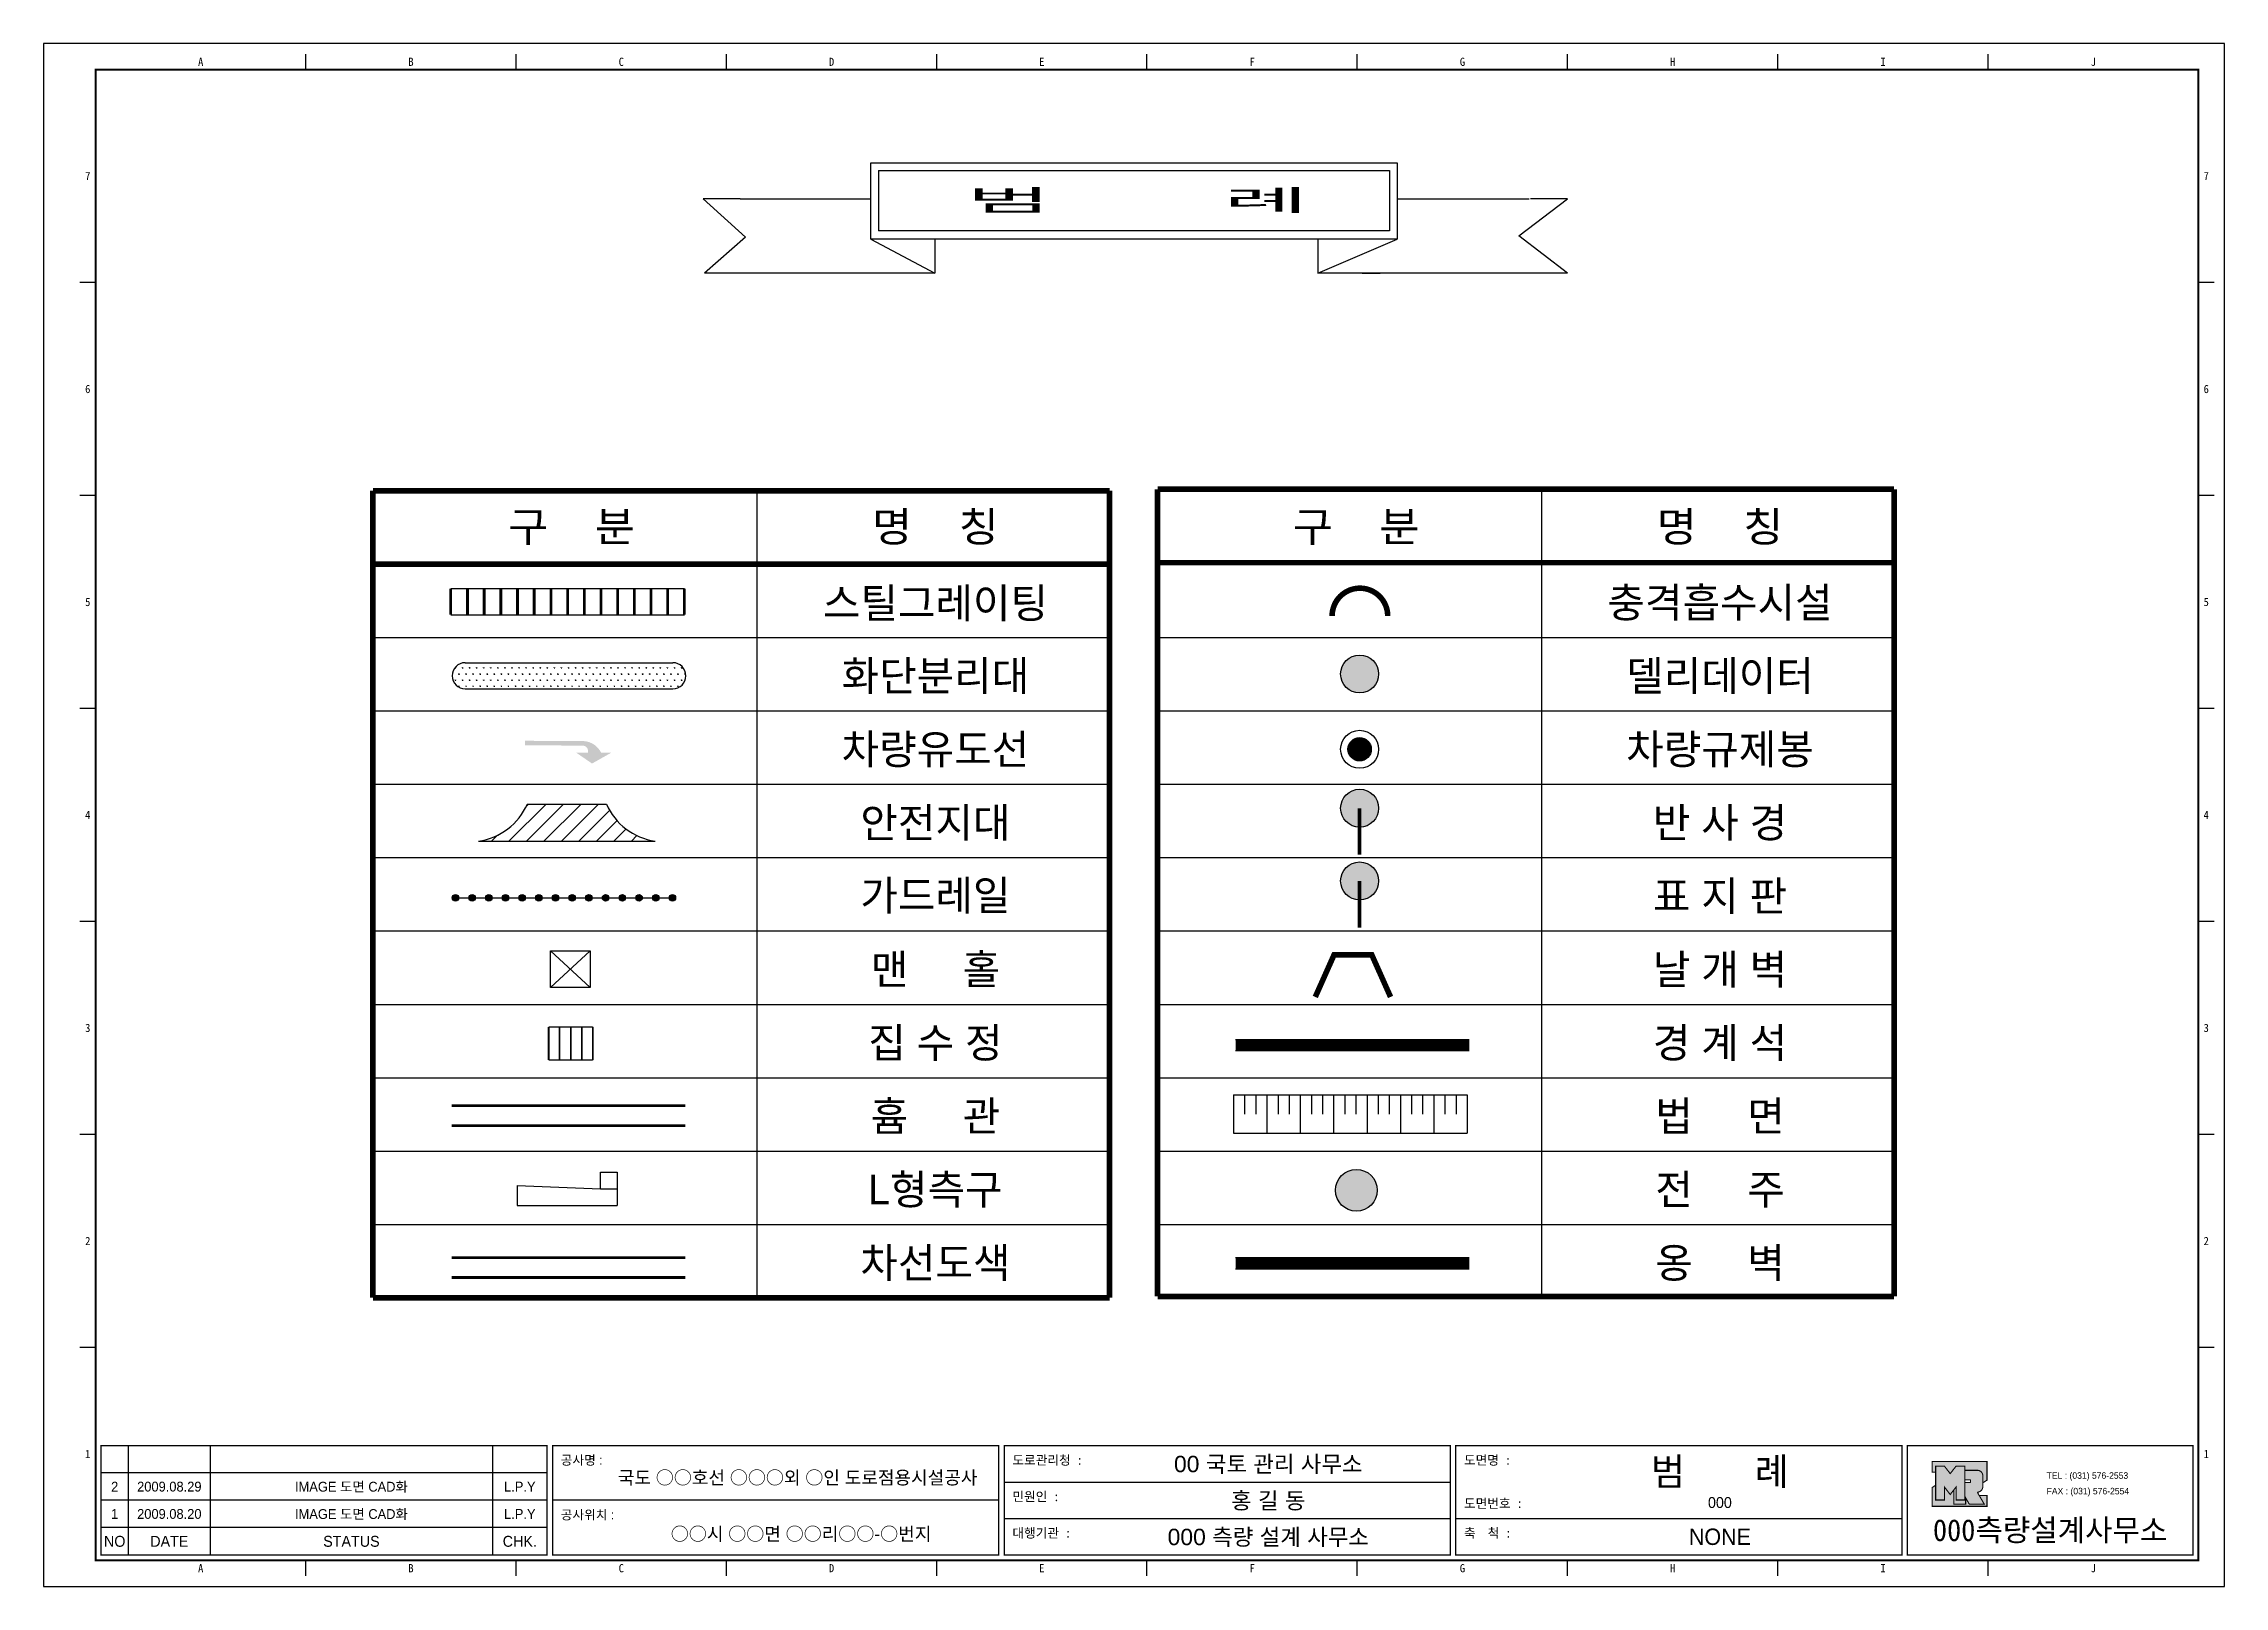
# Model space of a CAD drawing. Header units: millimetres. Extents: x -130 to 262, y -82 to 195.
import ezdxf
from ezdxf.enums import TextEntityAlignment as Align

# ---------------------------------------------------------------- set-up
doc = ezdxf.new("R2010")
doc.units = ezdxf.units.MM
doc.linetypes.add('CENTER', pattern=[50.8, 31.75, -6.35, 6.35, -6.35])
doc.linetypes.add('HIDDEN', pattern=[9.525, 6.35, -3.175])
for name, color, linetype in [('CC-GSTR-0004', 4, 'Continuous'), ('CM-LANE-0030', 30, 'Continuous'), ('CZ-LIN1-0007', 7, 'Continuous'), ('CZ-LINE-0001', 7, 'Continuous'), ('CZ-TEXT-BOX0', 7, 'Continuous'), ('TITLE', 7, 'Continuous')]:
    doc.layers.add(name, color=color, linetype=linetype)
doc.styles.add('견고딕', font='arial.ttf')
doc.styles.add('돋움', font='')
doc.styles.add('돋음체', font='')
doc.styles.get('돋움').set_extended_font_data('Dotum')
doc.styles.get('돋음체').set_extended_font_data('DotumChe')

msp = doc.modelspace()

# ---------------------------------------------------------------- hatches: boundary and pattern name
at = {"layer": 'CM-LANE-0030'}
h = msp.add_hatch(dxfattribs=at)
h.set_pattern_fill('ANSI31', color=256, scale=0.7, style=0)
h.set_pattern_definition([(45, (521.4537, -72.035), (-1.571545, 1.571545), [])])
h.paths.add_polyline_path([(-19.81, 51.91, -0.256466), (-28.57, 58.59), (-42.78, 58.59, -0.256466), (-51.53, 51.91)])
at = {"layer": 'CZ-LIN1-0007'}
msp.add_hatch(color=256, dxfattribs=at).paths.add_polyline_path([(-32.61, 69.89, -0.267976), (-29.52, 67.83), (-27.63, 67.84), (-31.15, 65.86), (-33.98, 67.81), (-31.9, 67.82, 0.504994), (-32.83, 69.08), (-43.22, 69.14), (-43.21, 69.95)])
at = {"layer": 'CZ-LINE-0001'}
h = msp.add_hatch(dxfattribs=at)
h.set_pattern_fill('SWAMP', color=3, scale=0.05, style=0)
h.set_pattern_definition([(0, (521.4537, -72.035), (0.635, 1.09985), [0.15875, -1.11125]), (90, (521.53304, -72.03505), (-0.635, 1.09985), [0.079375, -2.12033]), (90, (521.5529, -72.03505), (-0.635, 1.09985), [0.0635, -2.136205]), (90, (521.5132, -72.03505), (-0.635, 1.09985), [0.0635, -2.136205]), (60, (521.5727, -72.035), (-0.634998, 1.0998511), [0.0508, -1.2192]), (120, (521.4934, -72.035), (-1.269998, 1.1e-06), [0.0508, -1.2192])])
h.paths.add_polyline_path([(-16.63, 79.29, 1), (-16.63, 83.98), (-53.93, 83.98, 1), (-53.93, 79.29)])
for color, points in [(6, [(110.24, 81.95, 1), (103.41, 81.95, 1)]), (6, [(104.72, 68.42, 1), (108.93, 68.42, 1)]), (6, [(110.24, 57.83, 1), (103.41, 57.83, 1)]), (1, [(110.24, 44.76, 1), (103.41, 44.76, 1)]), (4, [(-56.28, 41.73, 1), (-55.11, 41.73, 1)]), (4, [(-53.28, 41.73, 1), (-52.11, 41.73, 1)]), (4, [(-50.28, 41.73, 1), (-49.11, 41.73, 1)]), (4, [(-47.28, 41.73, 1), (-46.11, 41.73, 1)]), (4, [(-44.28, 41.73, 1), (-43.11, 41.73, 1)]), (4, [(-41.28, 41.73, 1), (-40.11, 41.73, 1)]), (4, [(-38.28, 41.73, 1), (-37.11, 41.73, 1)]), (4, [(-35.28, 41.73, 1), (-34.11, 41.73, 1)]), (4, [(-32.28, 41.73, 1), (-31.11, 41.73, 1)]), (4, [(-29.28, 41.73, 1), (-28.11, 41.73, 1)]), (4, [(-26.28, 41.73, 1), (-25.11, 41.73, 1)]), (4, [(-23.28, 41.73, 1), (-22.11, 41.73, 1)]), (4, [(-20.28, 41.73, 1), (-19.11, 41.73, 1)]), (4, [(-17.28, 41.73, 1), (-16.11, 41.73, 1)]), (1, [(110.01, -10.81, 1), (102.5, -10.81, 1)])]:
    msp.add_hatch(color=color, dxfattribs=at).paths.add_polyline_path(points)
at = {"layer": 'TITLE', "ltscale": 150}
h = msp.add_hatch(color=8, dxfattribs=at)
edge = h.paths.add_edge_path()
edge.add_line((219.6, -59.55), (209.73, -59.55))
edge.add_line((209.73, -59.55), (209.73, -61.48))
edge.add_line((209.73, -61.48), (210.38, -61.48))
edge.add_line((210.38, -61.48), (210.38, -60.39))
edge.add_line((210.38, -60.39), (211.95, -60.39))
edge.add_line((211.95, -60.39), (212.99, -61.73))
edge.add_line((212.99, -61.73), (214.04, -60.39))
edge.add_line((214.04, -60.39), (215.61, -60.39))
edge.add_line((215.61, -60.39), (215.61, -61.13))
edge.add_line((215.61, -61.13), (217.86, -61.13))
edge.add_arc((217.86, -62.12), 0.989, 0, 90, ccw=False)
edge.add_line((218.85, -62.12), (218.85, -63.38))
edge.add_line((218.85, -63.38), (219.6, -62.91))
edge.add_line((219.6, -62.91), (219.6, -59.55))
h.paths.add_polyline_path([(213.63, -64.66), (212.99, -65.48), (211.95, -64.14), (211.95, -66.46), (210.38, -66.46), (210.38, -63.82), (209.73, -64.23), (209.73, -67.6), (219.6, -67.6), (219.6, -65.67), (218.22, -65.67), (219.1, -67.2), (216.41, -67.2), (215.77, -66.08), (215.77, -67.2), (213.63, -67.2)])
msp.add_hatch(color=5, dxfattribs=at).paths.add_polyline_path([(215.61, -60.39), (214.04, -60.39), (212.99, -61.73), (211.95, -60.39), (210.38, -60.39), (210.38, -66.46), (211.95, -66.46), (211.95, -64.14), (212.99, -65.48), (214.04, -64.14), (214.04, -66.46), (215.61, -66.46)])
h = msp.add_hatch(color=161, dxfattribs=at)
edge = h.paths.add_edge_path()
edge.add_arc((217.86, -62.12), 0.989, 0, 90)
edge.add_line((217.86, -61.13), (215.61, -61.13))
edge.add_line((215.61, -61.13), (215.61, -62.84))
edge.add_line((215.61, -62.84), (216.53, -62.84))
edge.add_arc((216.53, -62.95), 0.105, 0, 90, ccw=False)
edge.add_line((216.63, -62.95), (216.63, -63.23))
edge.add_arc((216.53, -63.23), 0.105, -90, 0, ccw=False)
edge.add_line((216.53, -63.34), (215.61, -63.34))
edge.add_line((215.61, -63.34), (215.61, -66.46))
edge.add_line((215.61, -66.46), (214.04, -66.46))
edge.add_line((214.04, -66.46), (214.04, -64.14))
edge.add_line((214.04, -64.14), (213.63, -64.66))
edge.add_line((213.63, -64.66), (213.63, -67.2))
edge.add_line((213.63, -67.2), (215.77, -67.2))
edge.add_line((215.77, -67.2), (215.77, -66.08))
edge.add_line((215.77, -66.08), (216.41, -67.2))
edge.add_line((216.41, -67.2), (219.1, -67.2))
edge.add_line((219.1, -67.2), (217.86, -65.06))
edge.add_arc((217.86, -64.07), 0.989, 270, 360)
edge.add_line((218.85, -64.07), (218.85, -62.12))

# ---------------------------------------------------------------- linework, layer by layer
at = {"layer": 'CC-GSTR-0004'}
for p, q in [((-29.6, -10.55), (-29.6, -7.55)), ((-29.6, -7.55), (-26.6, -7.55)), ((-26.6, -7.55), (-26.6, -13.55)), ((-44.6, -9.95), (-29.6, -10.55)), ((-44.6, -9.95), (-44.6, -13.55)), ((-29.6, -10.55), (-26.6, -10.55)), ((-44.6, -13.55), (-26.6, -13.55))]:
    msp.add_line(p, q, dxfattribs=at)
at = {"layer": 'CM-LANE-0030'}
for points in [[(-42.78, 58.59), (-28.57, 58.59)], [(-51.53, 51.91), (-19.81, 51.91)]]:
    msp.add_lwpolyline(points, dxfattribs=at)
for centre, start, end in [((-53.23, 63.22), 278.5521, 336.0897), ((-18.11, 63.22), 203.9103, 261.4479)]:
    msp.add_arc(centre, 11.44, start, end, dxfattribs=at)
at = {"layer": 'CZ-LINE-0001'}
for points in [[(-1.53, 114.88), (-1.53, -30.14)], [(139.5, 114.88), (139.5, -30.14)], [(84.53, 16.3), (126.53, 16.3)], [(84.53, 14.3), (126.53, 14.3)], [(84.16, 6.32), (126.16, 6.32)], [(84.16, 6.32), (84.16, -0.58)], [(86.16, 6.32), (86.16, 2.87)], [(88.16, 6.32), (88.16, 2.87)], [(90.16, 6.32), (90.16, -0.58)], [(92.16, 6.32), (92.16, 2.87)], [(94.16, 6.32), (94.16, 2.87)], [(96.16, 6.32), (96.16, -0.58)], [(98.16, 6.32), (98.16, 2.87)], [(100.16, 6.32), (100.16, 2.87)], [(102.16, 6.32), (102.16, -0.58)], [(104.16, 6.32), (104.16, 2.87)], [(106.16, 6.32), (106.16, 2.87)], [(108.16, 6.32), (108.16, -0.58)], [(110.16, 6.32), (110.16, 2.87)], [(112.16, 6.32), (112.16, 2.87)], [(114.16, 6.32), (114.16, -0.58)], [(116.16, 6.32), (116.16, 2.87)], [(118.16, 6.32), (118.16, 2.87)], [(120.16, 6.32), (120.16, -0.58)], [(122.16, 6.32), (122.16, 2.87)], [(124.16, 6.32), (124.16, 2.87)], [(126.16, 6.32), (126.16, -0.58)], [(84.16, -0.58), (126.16, -0.58)], [(84.53, -22.92), (126.53, -22.92)], [(84.53, -24.92), (126.53, -24.92)]]:
    msp.add_lwpolyline(points, dxfattribs=at)
at = {"layer": 'CZ-LINE-0001', "color": 5}
for points in [[(-56.54, 97.29, 0.5, 0.5, 0), (-56.54, 92.6, 0.5, 0.5, 0)], [(-53.54, 97.29, 0.5, 0.5, 0), (-53.54, 92.6, 0.5, 0.5, 0)], [(-50.54, 97.29, 0.5, 0.5, 0), (-50.54, 92.6, 0.5, 0.5, 0)], [(-47.54, 97.29, 0.5, 0.5, 0), (-47.54, 92.6, 0.5, 0.5, 0)], [(-44.54, 97.29, 0.5, 0.5, 0), (-44.54, 92.6, 0.5, 0.5, 0)], [(-41.54, 97.29, 0.5, 0.5, 0), (-41.54, 92.6, 0.5, 0.5, 0)], [(-38.54, 97.29, 0.5, 0.5, 0), (-38.54, 92.6, 0.5, 0.5, 0)], [(-32.54, 97.29, 0.5, 0.5, 0), (-32.54, 92.6, 0.5, 0.5, 0)], [(-29.54, 97.29, 0.5, 0.5, 0), (-29.54, 92.6, 0.5, 0.5, 0)], [(-26.54, 97.29, 0.5, 0.5, 0), (-26.54, 92.6, 0.5, 0.5, 0)], [(-23.54, 97.29, 0.5, 0.5, 0), (-23.54, 92.6, 0.5, 0.5, 0)], [(-20.54, 97.29, 0.5, 0.5, 0), (-20.54, 92.6, 0.5, 0.5, 0)], [(-17.54, 97.29, 0.5, 0.5, 0), (-17.54, 92.6, 0.5, 0.5, 0)], [(-38.98, 18.54, 0.3, 0.3, 0), (-38.98, 12.59, 0.3, 0.3, 0)], [(-36.98, 18.54, 0.3, 0.3, 0), (-36.98, 12.59, 0.3, 0.3, 0)], [(-32.98, 18.54, 0.3, 0.3, 0), (-32.98, 12.59, 0.3, 0.3, 0)], [(-30.98, 18.54, 0.3, 0.3, 0), (-30.98, 12.59, 0.3, 0.3, 0)]]:
    msp.add_lwpolyline(points, format="xyseb", dxfattribs=at)
for points in [[(-56.54, 97.29), (-14.54, 97.29)], [(-56.54, 92.6), (-14.54, 92.6)], [(-38.63, 25.62), (-31.46, 32.19)], [(-38.63, 32.19), (-31.46, 25.62)]]:
    msp.add_lwpolyline(points, dxfattribs=at)
for points, const_width in [([(-35.54, 97.29), (-35.54, 92.6)], 0.5), ([(-14.54, 97.29), (-14.54, 92.6)], 0.5), ([(98.86, 23.92), (102.24, 31.5), (109.01, 31.5), (112.39, 23.92)], 1), ([(-34.98, 18.54), (-34.98, 12.59)], 0.3)]:
    msp.add_lwpolyline(points, dxfattribs=dict(at, const_width=const_width))
at = {"layer": 'CZ-LINE-0001', "color": 4, "const_width": 1}
msp.add_lwpolyline([(111.88, 92.37, 1), (101.88, 92.37)], format="xyb", dxfattribs=at)
at = {"layer": 'CZ-LINE-0001', "color": 3}
for points in [[(-53.93, 83.98), (-16.63, 83.98)], [(-53.93, 79.29), (-16.63, 79.29)]]:
    msp.add_lwpolyline(points, dxfattribs=at)
at = {"layer": 'CZ-LINE-0001', "color": 6, "const_width": 0.65}
msp.add_lwpolyline([(106.83, 57.83), (106.83, 49.47)], dxfattribs=at)
at = {"layer": 'CZ-LINE-0001', "color": 1, "const_width": 0.65}
msp.add_lwpolyline([(106.83, 44.76), (106.83, 36.4)], dxfattribs=at)
at = {"layer": 'CZ-LINE-0001', "color": 4}
msp.add_lwpolyline([(-55.7, 41.73), (-16.7, 41.73)], dxfattribs=at)
at = {"layer": 'CZ-LINE-0001', "color": 5}
for points in [[(-38.63, 32.19), (-31.46, 32.19), (-31.46, 25.62), (-38.63, 25.62)], [(-38.88, 18.54), (-31.08, 18.54), (-31.08, 12.59), (-38.88, 12.59)]]:
    msp.add_lwpolyline(points, close=True, dxfattribs=at)
at = {"layer": 'CZ-LINE-0001', "linetype": 'Continuous', "ltscale": 0.3, "const_width": 2}
msp.add_lwpolyline([(84.53, 15.3), (126.53, 15.3)], dxfattribs=at)
at = {"layer": 'CZ-LINE-0001', "color": 5, "linetype": 'HIDDEN', "ltscale": 0.5, "const_width": 0.5}
for points in [[(-56.37, 4.37), (-14.37, 4.37)], [(-56.37, 0.81), (-14.37, 0.81)]]:
    msp.add_lwpolyline(points, dxfattribs=at)
at = {"layer": 'CZ-LINE-0001', "const_width": 0.5}
msp.add_lwpolyline([(-56.37, -22.92), (-14.37, -22.92)], dxfattribs=at)
at = {"layer": 'CZ-LINE-0001', "linetype": 'CENTER', "ltscale": 0.3, "const_width": 2}
msp.add_lwpolyline([(84.53, -23.92), (126.53, -23.92)], dxfattribs=at)
at = {"layer": 'CZ-LINE-0001', "linetype": 'HIDDEN', "const_width": 0.5}
msp.add_lwpolyline([(-56.37, -26.49), (-14.37, -26.49)], dxfattribs=at)
at = {"layer": 'CZ-LINE-0001', "color": 6}
for centre, radius in [((106.83, 81.95), 3.41), ((106.83, 68.42), 3.41), ((106.83, 68.42), 2.1), ((106.83, 57.83), 3.41)]:
    msp.add_circle(centre, radius, dxfattribs=at)
at = {"layer": 'CZ-LINE-0001', "color": 1}
for centre, radius in [((106.83, 44.76), 3.41), ((106.25, -10.81), 3.75)]:
    msp.add_circle(centre, radius, dxfattribs=at)
at = {"layer": 'CZ-LINE-0001', "color": 4}
for centre in [(-55.7, 41.73), (-52.7, 41.73), (-49.7, 41.73), (-46.7, 41.73), (-43.7, 41.73), (-40.7, 41.73), (-37.7, 41.73), (-34.7, 41.73), (-31.7, 41.73), (-28.7, 41.73), (-25.7, 41.73), (-22.7, 41.73), (-19.7, 41.73), (-16.7, 41.73)]:
    msp.add_circle(centre, 0.583, dxfattribs=at)
at = {"layer": 'CZ-LINE-0001', "color": 3}
for centre, start, end in [((-53.93, 81.63), 90, 270), ((-16.63, 81.63), 270, 90)]:
    msp.add_arc(centre, 2.35, start, end, dxfattribs=at)
at = {"layer": 'CZ-TEXT-BOX0'}
for p, q in [((18.96, 173.78), (113.59, 173.78)), ((18.96, 160.11), (18.96, 173.78)), ((113.59, 173.78), (113.59, 160.11)), ((20.34, 172.4), (112.21, 172.4)), ((20.34, 172.4), (20.34, 161.59)), ((112.21, 172.4), (112.21, 161.59)), ((-11.17, 167.34), (-3.59, 160.44)), ((-4.5, 167.34), (-11.17, 167.34)), ((-4.5, 167.34), (18.96, 167.34)), ((113.59, 167.34), (137.28, 167.34)), ((135.44, 160.67), (144.19, 167.34)), ((144.19, 167.34), (137.52, 167.34)), ((112.21, 161.59), (20.34, 161.59)), ((-3.59, 160.44), (-10.95, 154)), ((113.59, 160.11), (18.96, 160.11)), ((18.96, 160.11), (30.46, 154)), ((30.46, 160.11), (30.46, 154)), ((99.33, 154), (113.59, 160.11)), ((99.33, 160.11), (99.33, 154)), ((99.33, 160.11), (99.33, 154)), ((144.18, 154), (135.44, 160.67)), ((30.46, 154), (-10.95, 154)), ((144.18, 154), (99.33, 154)), ((107.31, 154), (110.53, 154)), ((-70.53, 88.52), (61.87, 88.52)), ((70.51, 88.52), (202.9, 88.52)), ((-70.53, 75.33), (61.87, 75.33)), ((70.51, 75.33), (202.9, 75.33)), ((-70.53, 62.15), (61.87, 62.15)), ((70.51, 62.15), (202.9, 62.15)), ((-70.53, 48.96), (61.87, 48.96)), ((70.51, 48.96), (202.9, 48.96)), ((-70.53, 35.78), (61.87, 35.78)), ((70.51, 35.78), (202.9, 35.78)), ((-70.53, 22.59), (61.87, 22.59)), ((70.51, 22.59), (202.9, 22.59)), ((-70.53, 9.41), (61.87, 9.41)), ((70.51, 9.41), (202.9, 9.41)), ((-70.53, -3.77), (61.87, -3.77)), ((70.51, -3.77), (202.9, -3.77)), ((-70.53, -16.96), (61.87, -16.96)), ((70.51, -16.96), (202.9, -16.96))]:
    msp.add_line(p, q, dxfattribs=at)
at = {"layer": 'CZ-TEXT-BOX0', "const_width": 1}
for points in [[(-70.53, 114.88), (61.87, 114.88)], [(-70.53, 114.88), (-70.53, -30.14)], [(61.87, 114.88), (61.87, -30.14)], [(70.51, 115.14), (202.9, 115.14)], [(70.51, 115.14), (70.51, -29.89)], [(202.9, 115.14), (202.9, -29.89)], [(-70.53, 101.7), (61.87, 101.7)], [(70.51, 101.95), (202.9, 101.95)], [(-70.53, -30.14), (61.87, -30.14)], [(70.51, -29.89), (202.9, -29.89)]]:
    msp.add_lwpolyline(points, dxfattribs=at)
at = {"layer": 'TITLE', "color": 7, "linetype": 'Continuous'}
for p, q in [((-82.59, 190.55), (-82.59, 193.35)), ((-44.79, 190.55), (-44.79, 193.35)), ((-6.99, 190.55), (-6.99, 193.35)), ((30.81, 190.55), (30.81, 193.35)), ((68.61, 190.55), (68.61, 193.35)), ((106.41, 190.55), (106.41, 193.35)), ((144.21, 190.55), (144.21, 193.35)), ((182.01, 190.55), (182.01, 193.35)), ((219.81, 190.55), (219.81, 193.35)), ((-120.39, 152.28), (-123.19, 152.28)), ((260.41, 152.28), (257.61, 152.28)), ((-120.39, 114.01), (-123.19, 114.01)), ((260.41, 114.01), (257.61, 114.01)), ((-120.39, 75.75), (-123.19, 75.75)), ((260.41, 75.75), (257.61, 75.75)), ((-120.39, 37.48), (-123.19, 37.48)), ((260.41, 37.48), (257.61, 37.48)), ((-120.39, -0.79), (-123.19, -0.79)), ((260.41, -0.79), (257.61, -0.79)), ((-120.39, -39.06), (-123.19, -39.06)), ((260.41, -39.06), (257.61, -39.06)), ((-82.59, -80.12), (-82.59, -77.32)), ((-44.79, -80.12), (-44.79, -77.32)), ((-6.99, -80.12), (-6.99, -77.32)), ((30.81, -80.12), (30.81, -77.32)), ((68.61, -80.12), (68.61, -77.32)), ((106.41, -80.12), (106.41, -77.32)), ((144.21, -80.12), (144.21, -77.32)), ((182.01, -80.12), (182.01, -77.32)), ((219.81, -80.12), (219.81, -77.32))]:
    msp.add_line(p, q, dxfattribs=at)
at = {"layer": 'TITLE', "ltscale": 150}
for p, q in [((-114.5, -56.69), (-114.5, -76.34)), ((-99.76, -56.69), (-99.76, -76.34)), ((-49.04, -56.69), (-49.04, -76.34)), ((-39.22, -61.61), (-119.41, -61.61)), ((-39.22, -66.52), (-119.41, -66.52)), ((41.96, -66.52), (-38.23, -66.52)), ((42.94, -63.24), (123.14, -63.24)), ((42.94, -69.79), (123.14, -69.79)), ((124.12, -69.79), (204.31, -69.79)), ((-39.22, -71.43), (-119.41, -71.43))]:
    msp.add_line(p, q, dxfattribs=at)
at = {"layer": 'TITLE'}
msp.add_lwpolyline([(-129.73, -81.99), (262.27, -81.99), (262.27, 195.21), (-129.73, 195.21)], close=True, dxfattribs=at)
at = {"layer": 'TITLE', "linetype": 'Continuous', "const_width": 0.373}
msp.add_lwpolyline([(-120.39, -77.32), (-120.39, 190.55), (257.61, 190.55), (257.61, -77.32)], close=True, dxfattribs=at)
at = {"layer": 'TITLE', "ltscale": 150}
for points, const_width in [([(-119.41, -56.69), (-39.22, -56.69), (-39.22, -76.34), (-119.41, -76.34)], 0.246), ([(-38.23, -56.69), (41.96, -56.69), (41.96, -76.34), (-38.23, -76.34)], 0.246), ([(42.94, -56.69), (123.14, -56.69), (123.14, -76.34), (42.94, -76.34)], 0.246), ([(204.31, -76.34), (124.12, -76.34), (124.12, -56.69), (204.31, -56.69)], 0.246), ([(256.63, -56.69), (256.63, -76.34), (205.3, -76.34), (205.3, -56.69), (256.63, -56.69)], 0.246), ([(215.61, -60.39), (214.04, -60.39), (212.99, -61.73), (211.95, -60.39), (210.38, -60.39), (210.38, -66.46), (211.95, -66.46), (211.95, -64.14), (212.99, -65.48), (214.04, -64.14), (214.04, -66.46), (215.61, -66.46)], 0.196), ([(213.63, -64.66), (212.99, -65.48), (211.95, -64.14), (211.95, -66.46), (210.38, -66.46), (210.38, -63.82), (209.73, -64.23), (209.73, -67.6), (219.6, -67.6), (219.6, -65.67), (218.22, -65.67), (219.1, -67.2), (216.41, -67.2), (215.77, -66.08), (215.77, -67.2), (213.63, -67.2)], 0.196)]:
    msp.add_lwpolyline(points, close=True, dxfattribs=dict(at, const_width=const_width))
at = {"layer": 'TITLE', "ltscale": 150, "const_width": 0.196}
for points in [[(219.6, -59.55), (209.73, -59.55), (209.73, -61.48), (210.38, -61.48), (210.38, -60.39), (211.95, -60.39), (212.99, -61.73), (214.04, -60.39), (215.61, -60.39), (215.61, -61.13), (217.86, -61.13, -0.414214), (218.85, -62.12), (218.85, -63.38), (219.6, -62.91)], [(218.85, -62.12, 0.414214), (217.86, -61.13), (215.61, -61.13), (215.61, -62.84), (216.53, -62.84, -0.414214), (216.63, -62.95), (216.63, -63.23, -0.414214), (216.53, -63.34), (215.61, -63.34), (215.61, -66.46), (214.04, -66.46), (214.04, -64.14), (213.63, -64.66), (213.63, -67.2), (215.77, -67.2), (215.77, -66.08), (216.41, -67.2), (219.1, -67.2), (217.86, -65.06, 0.414214), (218.85, -64.07)]]:
    msp.add_lwpolyline(points, format="xyb", close=True, dxfattribs=at)

# ---------------------------------------------------------------- texts
at = {"layer": 'CZ-TEXT-BOX0', "style": '돋움', "width": 2.711698}
msp.add_text('범       례', height=3.763, dxfattribs=at).set_placement((36.16, 165.21), (97.66, 165.21), align=Align.FIT)
at = {"layer": 'CZ-TEXT-BOX0', "style": '돋움', "width": 1.068419}
for s, p in [('구    분', (-34.84, 111.1)), ('명    칭', (30.58, 111.1)), ('구    분', (106.19, 111.1)), ('명    칭', (171.61, 111.1))]:
    msp.add_text(s, height=5.376, dxfattribs=at).set_placement(p, align=Align.TOP_CENTER)
at = {"layer": 'CZ-TEXT-BOX0', "style": '돋움'}
for s, p in [('스틸그레이팅', (30.58, 97.38)), ('충격흡수시설', (171.61, 97.48)), ('화단분리대', (30.58, 84.3)), ('델리데이터', (171.61, 84.3)), ('차량유도선', (30.58, 71.11)), ('차량규제봉', (171.61, 71.11)), ('안전지대', (30.58, 57.93)), ('반 사 경', (171.61, 57.93)), ('가드레일', (30.58, 44.85)), ('표 지 판', (171.61, 44.75)), ('맨     홀', (30.58, 31.56)), ('날 개 벽', (171.61, 31.56)), ('집 수 정', (30.58, 18.38)), ('경 계 석', (171.61, 18.38)), ('흄     관', (30.58, 5.19)), ('법     면', (171.61, 5.19)), ('L형측구', (30.58, -7.99)), ('전     주', (171.61, -7.99)), ('차선도색', (30.58, -21.17)), ('옹     벽', (171.61, -21.17))]:
    msp.add_text(s, height=5.376, dxfattribs=at).set_placement(p, align=Align.TOP_CENTER)
at = {"layer": 'TITLE', "color": 3, "linetype": 'Continuous', "style": '돋음체'}
for s, p in [('A', (-101.49, 191.95)), ('B', (-63.69, 191.95)), ('C', (-25.89, 191.95)), ('D', (11.91, 191.95)), ('E', (49.71, 191.95)), ('F', (87.51, 191.95)), ('G', (125.31, 191.95)), ('H', (163.11, 191.95)), ('I', (200.91, 191.95)), ('J', (238.71, 191.95)), ('7', (-121.79, 171.42)), ('7', (259.01, 171.42)), ('6', (-121.79, 133.15)), ('6', (259.01, 133.15)), ('5', (-121.79, 94.88)), ('5', (259.01, 94.88)), ('4', (-121.79, 56.62)), ('4', (259.01, 56.62)), ('3', (-121.79, 18.35)), ('3', (259.01, 18.35)), ('2', (-121.79, -19.92)), ('2', (259.01, -19.92)), ('1', (-121.79, -58.19)), ('1', (259.01, -58.19)), ('A', (-101.49, -78.72)), ('B', (-63.69, -78.72)), ('C', (-25.89, -78.72)), ('D', (11.91, -78.72)), ('E', (49.71, -78.72)), ('F', (87.51, -78.72)), ('G', (125.31, -78.72)), ('H', (163.11, -78.72)), ('I', (200.91, -78.72)), ('J', (238.71, -78.72))]:
    msp.add_text(s, height=1.47, dxfattribs=at).set_placement(p, align=Align.MIDDLE)
at = {"layer": 'TITLE'}
for s, style, p in [('공사명 : ', '돋움', (-36.76, -60.13)), ('도로관리청 :', '돋음체', (44.42, -60.13)), ('도면명 :', '돋음체', (125.59, -60.13)), ('민원인 :', '돋음체', (44.42, -66.68)), ('도면번호 :', '돋음체', (125.59, -67.9)), ('공사위치 :', '돋움', (-36.76, -69.96)), ('대행기관 :', '돋음체', (44.42, -73.23)), ('축  척 :', '돋음체', (125.59, -73.23))]:
    msp.add_text(s, height=1.67, dxfattribs=dict(at, style=style)).set_placement(p)
at = {"layer": 'TITLE', "color": 7, "linetype": 'Continuous'}
for s, height, style, p in [('00 국토 관리 사무소', 2.9474, '견고딕', (90.41, -59.97)), ('국도 ○○호선 ○○○외 ○인 도로점용시설공사', 2.3758, '돋움', (5.81, -62.42)), ('홍 길 동', 2.947, '견고딕', (90.41, -66.52)), ('○○시 ○○면 ○○리○○-○번지', 2.3758, '돋움', (6.43, -72.53)), ('000 측량 설계 사무소', 2.9474, '견고딕', (90.41, -73.07))]:
    msp.add_text(s, height=height, dxfattribs=dict(at, style=style)).set_placement(p, align=Align.MIDDLE)
at = {"layer": 'TITLE', "color": 7, "linetype": 'Continuous', "style": '돋움'}
msp.add_text('범       례', height=4.912, dxfattribs=at).set_placement((171.59, -61.36), align=Align.MIDDLE_CENTER)
at = {"layer": 'TITLE', "color": 180, "style": '돋움'}
for s, p in [('TEL : (031) 576-2553', (230.32, -62.66)), ('FAX : (031) 576-2554', (230.32, -65.46))]:
    msp.add_text(s, height=1.1789, dxfattribs=at).set_placement(p)
at = {"layer": 'TITLE', "color": 1, "linetype": 'Continuous', "style": '돋움'}
msp.add_text('2', height=1.77, dxfattribs=at).set_placement((-116.95, -64.06), align=Align.MIDDLE)
at = {"layer": 'TITLE', "linetype": 'Continuous', "style": '돋움'}
for s, height, p in [('2009.08.29', 1.768, (-107.13, -64.06)), ('L.P.Y', 1.768, (-44.13, -64.06)), ('000', 1.965, (171.59, -66.92)), ('1', 1.77, (-116.95, -68.97)), ('2009.08.20', 1.768, (-107.13, -68.97)), ('L.P.Y', 1.768, (-44.13, -68.97)), ('NO', 1.965, (-116.95, -73.89)), ('DATE', 1.965, (-107.13, -73.89)), ('STATUS', 1.965, (-74.4, -73.89)), ('CHK.', 1.965, (-44.13, -73.89)), ('NONE', 2.947, (171.59, -73.07))]:
    msp.add_text(s, height=height, dxfattribs=at).set_placement(p, align=Align.MIDDLE)
at = {"layer": 'TITLE', "style": '돋움'}
for p in [(-74.4, -64.06), (-74.4, -68.97)]:
    msp.add_text('IMAGE 도면 CAD화', height=1.7684, dxfattribs=at).set_placement(p, align=Align.MIDDLE)
at = {"layer": 'TITLE', "color": 180, "style": '돋음체'}
msp.add_text('000측량설계사무소', height=3.93, dxfattribs=at).set_placement((230.96, -73.85), align=Align.CENTER)

doc.saveas('drawing.dxf')
